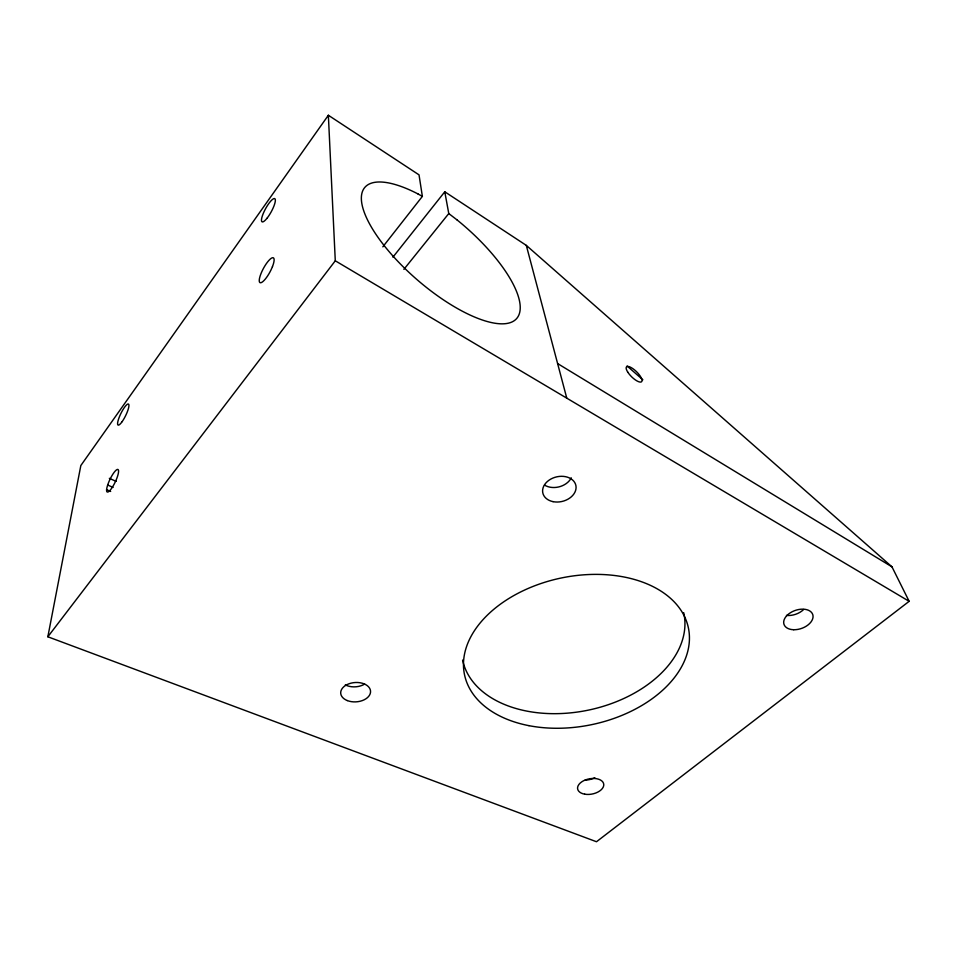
<?xml version="1.0" encoding="UTF-8"?>
<svg xmlns="http://www.w3.org/2000/svg" width="957" height="957" viewBox="0 0 957 957"><rect width="100%" height="100%" fill="white"/><g stroke="black" fill="none" stroke-linecap="round" stroke-linejoin="round"><path stroke-width="1.44" d="M392.908 257.17L444.778 191.783L526.302 245.375L891.984 566.855L909.15 601.319L596.498 841.741L47.85 636.776L80.831 465.545L328.359 115.259L419.022 174.856L422.372 196.388L382.824 246.834M47.85 636.776L335.285 260.794L328.359 115.259M403.878 269.36L448.773 213.555L444.778 191.783M106.598 489.697L110.665 491.455M107.674 485.032L113.082 487.436M109.325 478.321L116.108 481.359M418.018 193.972L422.372 196.388M335.285 260.794L909.15 601.319M557.608 363.564L891.984 566.855M448.773 213.555L456.812 219.739M627.098 365.993L642.853 379.773M526.302 245.375L566.795 398.232M683.717 612.695A113.07 74.957 -11.9 0 1 589.273 709.938A113.07 74.957 -11.9 0 1 462.602 660.067M594.811 777.718A13.135 7.776 -11.1 0 1 585.134 780.087M803.665 609.477A15.025 9.558 -19.2 0 1 786.475 615.387M364.653 684.076A14.774 9.69 -3.9 0 1 345.31 684.889M571.257 477.842A16.736 12.561 -13.6 0 1 544.533 485.091M456.812 219.727A100.294 35.768 40.8 0 1 507.928 323.275A100.294 35.768 40.8 0 1 377.513 236.642A100.294 35.768 40.8 0 1 418.006 193.948M272.47 266.596L271.046 269.862A14.092 3.72 -61.7 0 1 261.225 282.614L260.615 282.758A14.092 3.72 -61.7 0 1 261.847 271.609A14.092 3.72 -61.7 0 1 271.872 257.947A14.092 3.72 -61.7 0 1 272.47 266.596M115.821 480.749L115.127 482.244A12.501 2.943 -64.5 0 1 107.938 492.018L107.112 491.994A12.501 2.943 -64.5 0 1 109.828 479.684A12.501 2.943 -64.5 0 1 117.783 469.409A12.501 2.943 -64.5 0 1 115.821 480.749M528.97 725.669A114.373 74.897 -11.8 0 0 688.98 631.285A114.373 74.897 -11.8 0 0 511.397 596.965A114.373 74.897 -11.8 0 0 528.97 725.669M584.751 794.19A13.278 7.74 -11 0 0 603.759 784.357A13.278 7.74 -11 0 0 583.507 780.792A13.278 7.74 -11 0 0 584.751 794.19M793.724 629.73A15.204 9.546 -19 0 0 812.768 614.597A15.204 9.546 -19 0 0 788.604 614.011A15.204 9.546 -19 0 0 793.724 629.73M347.295 700.572A14.953 9.678 -4 0 0 370.526 692.27A14.953 9.678 -4 0 0 349.078 683.741A14.953 9.678 -4 0 0 347.295 700.572M553.062 501.647A16.963 12.597 -13.5 0 0 575.923 485.666A16.963 12.597 -13.5 0 0 549.019 480.199A16.963 12.597 -13.5 0 0 553.062 501.647M627.828 372.237A10.599 3.541 44.5 0 0 641.465 381.831A10.599 3.541 44.5 0 0 632.96 368.708A10.599 3.541 44.5 0 0 627.828 372.237M122.149 421.63A11.723 2.608 -63.8 0 0 128.645 404.213A11.723 2.608 -63.8 0 0 118.979 417.898A11.723 2.608 -63.8 0 0 122.149 421.63M267.386 217.777A13.219 3.23 -61.3 0 0 274.886 198.721A13.219 3.23 -61.3 0 0 262.972 214.201A13.219 3.23 -61.3 0 0 267.386 217.777"/></g></svg>
